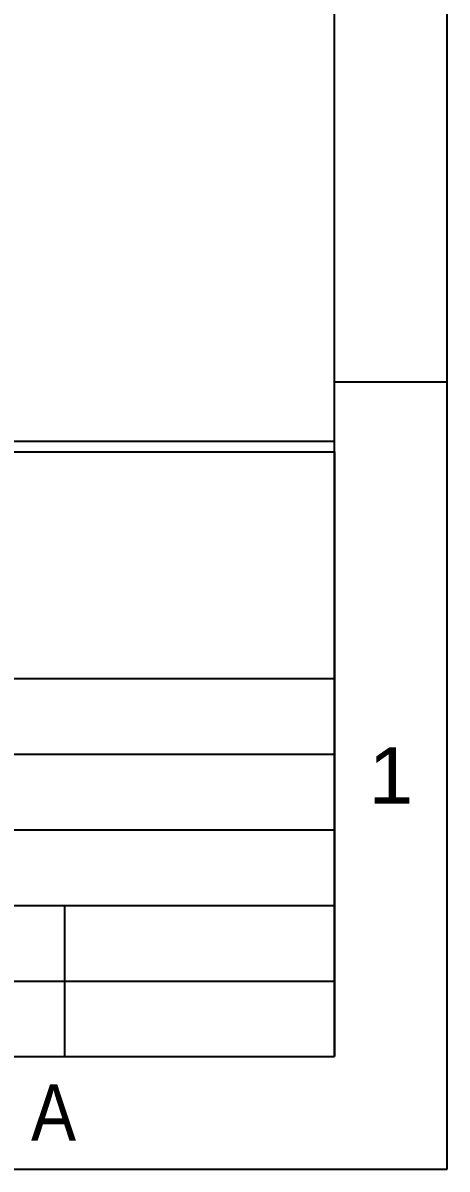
# Model space of a CAD drawing. Header units: millimetres. Extents: x -195 to 1349, y 148 to 750.
# Drawn here: x 1300.1 to 1349.1, y 193.9 to 326.4 of the extents above; entities that cross this region are included whole.
import ezdxf
from ezdxf.enums import TextEntityAlignment as Align

# ---------------------------------------------------------------- set-up
doc = ezdxf.new("R2010")
doc.units = ezdxf.units.MM
doc.layers.get('0').update_dxf_attribs({"linetype": 'CONTINUOUS'})
doc.styles.add('TEXTSTYLE_0', font='txt', dxfattribs={"width": 0.8})

# ---------------------------------------------------------------- blocks, each defined once
blk = doc.blocks.new('SUN_6HWZ35TKK40GSGJE8VEUYAXIAKM')
at = {"color": 7, "linetype": 'Continuous'}
for p, q in [((0, 0), (0, 420)), ((-10, 10), (-10, 410)), ((-10, 70), (0, 70)), ((-584, 10), (-10, 10)), ((-594, 0), (0, 0))]:
    blk.add_line(p, q, dxfattribs=at)
at = {"color": 2, "linetype": 'Continuous', "style": 'TEXTSTYLE_0'}
for s, width, p, p2 in [('1', 2.4, (-6.99, 32.5), (-2.99, 32.5)), ('A', 1.2, (-36.99, 2.53), (-32.99, 2.53))]:
    blk.add_text(s, height=5, dxfattribs=dict(at, width=width)).set_placement(p, p2, align=Align.FIT)

msp = doc.modelspace()

# ---------------------------------------------------------------- linework, layer by layer
for p, q in [((1210.056, 278.047), (1336.104, 278.047)), ((1211.304, 276.799), (1336.104, 276.799)), ((1336.104, 276.799), (1336.104, 206.911)), ((1211.304, 250.591), (1336.104, 250.591)), ((1211.304, 241.855), (1336.104, 241.855)), ((1211.304, 233.119), (1336.104, 233.119)), ((1211.304, 224.383), (1336.104, 224.383)), ((1304.904, 224.383), (1304.904, 206.911)), ((1211.304, 215.647), (1336.104, 215.647)), ((1211.304, 206.911), (1336.104, 206.911))]:
    msp.add_line(p, q)

# ---------------------------------------------------------------- block references
at = {"xscale": 1.3, "yscale": 1.3, "zscale": 1.3}
msp.add_blockref('SUN_6HWZ35TKK40GSGJE8VEUYAXIAKM', (1349.104, 193.911), dxfattribs=at)

doc.saveas('drawing.dxf')
